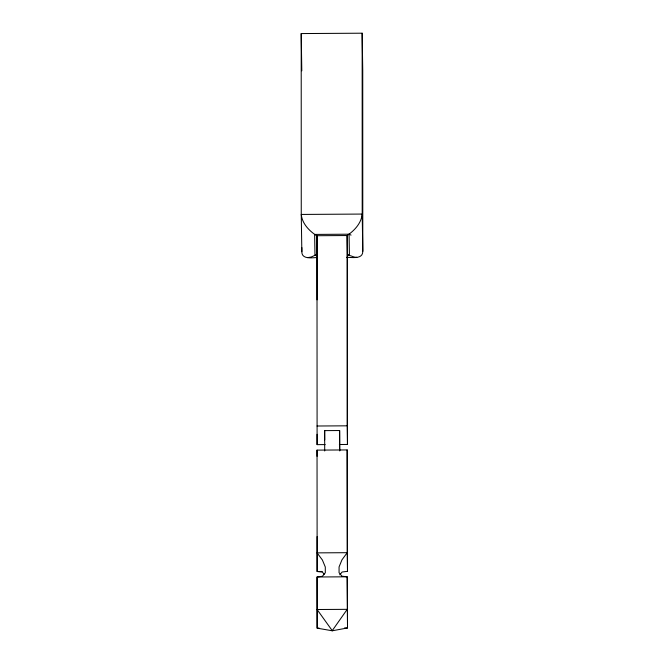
<?xml version="1.0" encoding="UTF-8"?>
<svg xmlns="http://www.w3.org/2000/svg" width="664" height="664" viewBox="0 0 664 664"><rect width="100%" height="100%" fill="white"/><g stroke="black" fill="none" stroke-linecap="round" stroke-linejoin="round"><path stroke-width="1" d="M316.944 257.541C312.113 257.715 301.63 259.591 301.838 251.706L301.257 214.439L301.207 33.565L362.162 33.2L362.743 70.475L362.793 251.341C362.868 259.666 351.571 257.209 346.567 257.358M339.785 574.833L342.126 572.019L347.496 571.322L347.181 449.935L317.035 450.117L317.135 571.505L322.438 572.136L324.181 574.227M362.793 251.341L362.204 214.065L301.257 214.439C302.112 223.602 309.258 230.931 316.645 235.72L347.123 235.537C354.41 230.615 361.374 223.204 362.204 214.065L362.162 33.2M325.194 444.589L317.101 444.639L316.977 235.72L317.052 254.353L311.159 257.043L307.747 257.591M351.065 235.106L349.09 234.201L314.636 234.417L314.968 255.482L316.994 255.466M347.397 255.283C350.658 254.993 353.422 257.591 356.776 257.3M317.027 426.006L347.172 425.823L347.463 444.457L339.362 444.506M324.704 450.989L324.663 430.621L339.628 430.529L339.777 450.897M322.189 571.48L317.135 571.505L317.126 536.57M319.168 628.136L317.151 628.152L317.068 576.991L322.397 576.294L325.31 572.783L325.302 567.031L322.397 560.009L317.068 552.871L347.206 552.689L347.496 571.322M344.475 627.986L347.513 627.97L347.214 576.808L341.943 576.178L339.063 572.7L339.063 566.948L341.935 559.885L347.206 552.689L347.181 449.935M347.172 425.823L347.123 235.537L347.413 254.171L349.422 255.275L349.09 234.201M316.645 235.72L316.935 254.353M301.207 33.565L301.796 70.84M324.663 430.621L324.704 439.933M317.035 450.117L317.06 456.334M347.413 254.171L347.463 444.457M339.628 430.529L339.628 450.624M317.052 254.353L317.06 299.862M317.093 434.297L317.101 444.639M301.838 247.572L301.838 251.706M347.222 609.336L332.133 630.8L347.513 627.97L347.214 576.808L317.068 576.991L317.151 628.152L332.357 630.8L317.077 609.51L347.222 609.336"/></g></svg>
